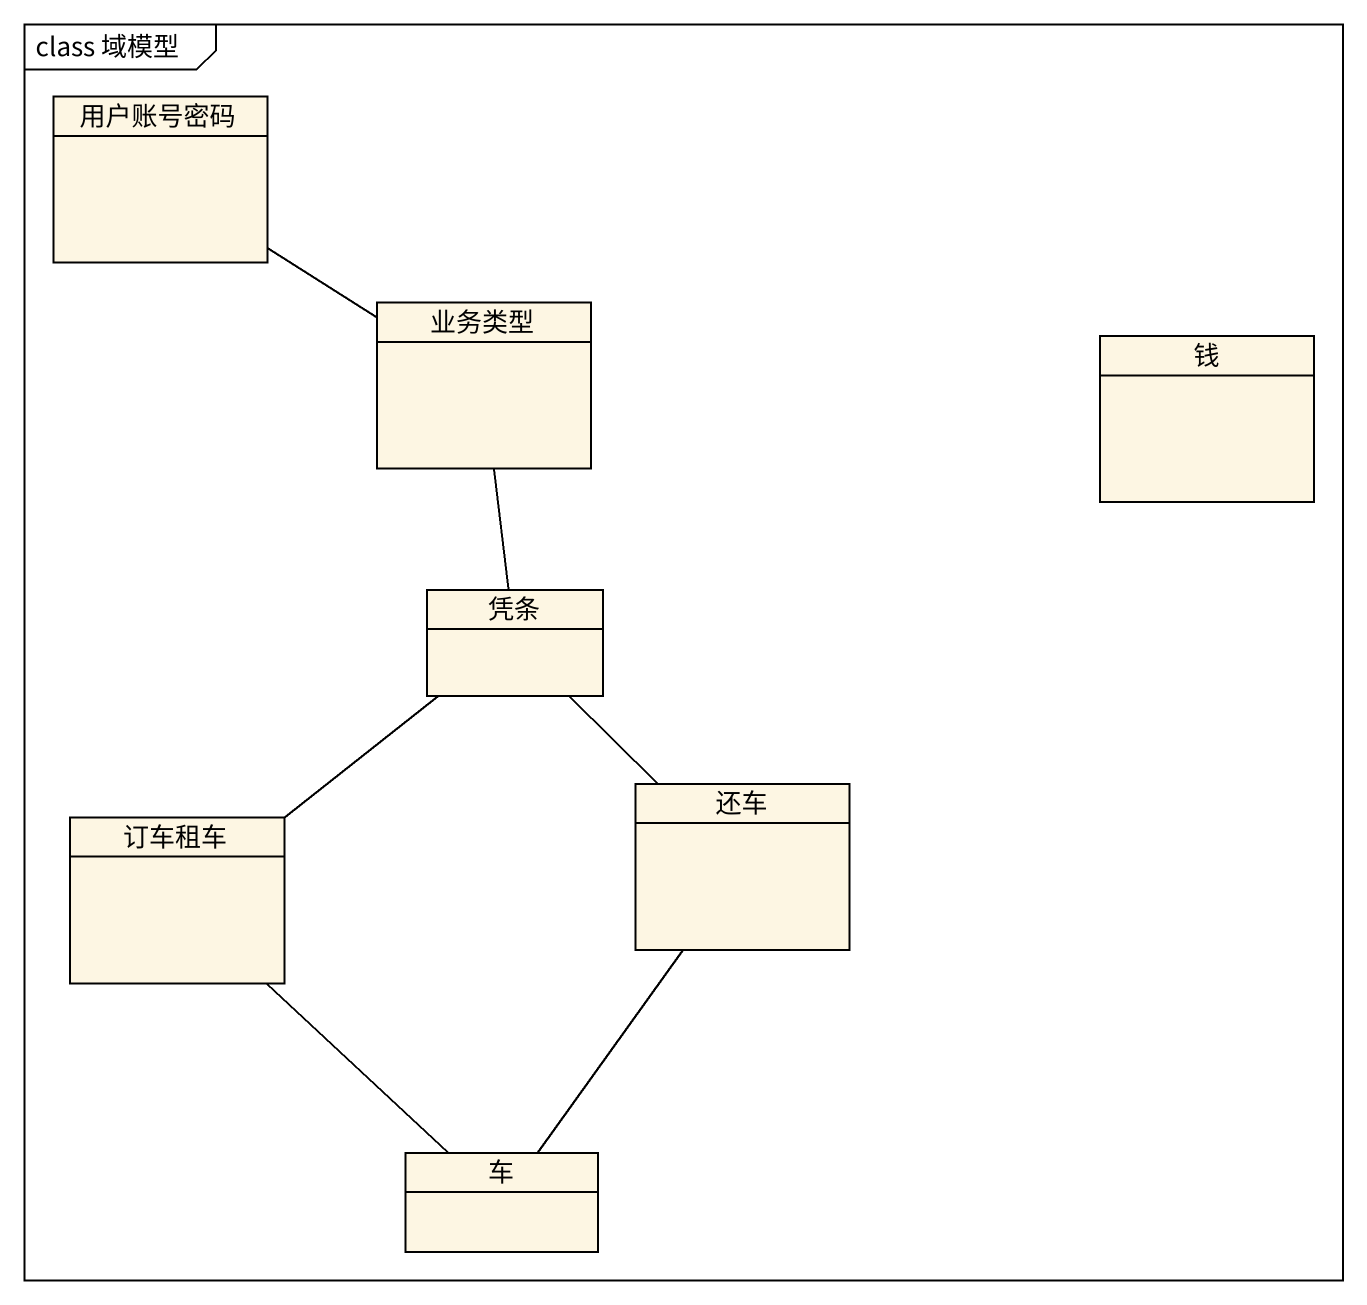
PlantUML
@startuml
mainframe class 域模型
hide circle
hide empty members
class 用户账号密码
class 业务类型
class 钱
class 凭条
class 还车
class 订车租车
class 车
用户账号密码 -- 业务类型
业务类型 -- 凭条
凭条 -- 还车
凭条 -- 订车租车
还车 -- 车
订车租车 -- 车
@enduml
